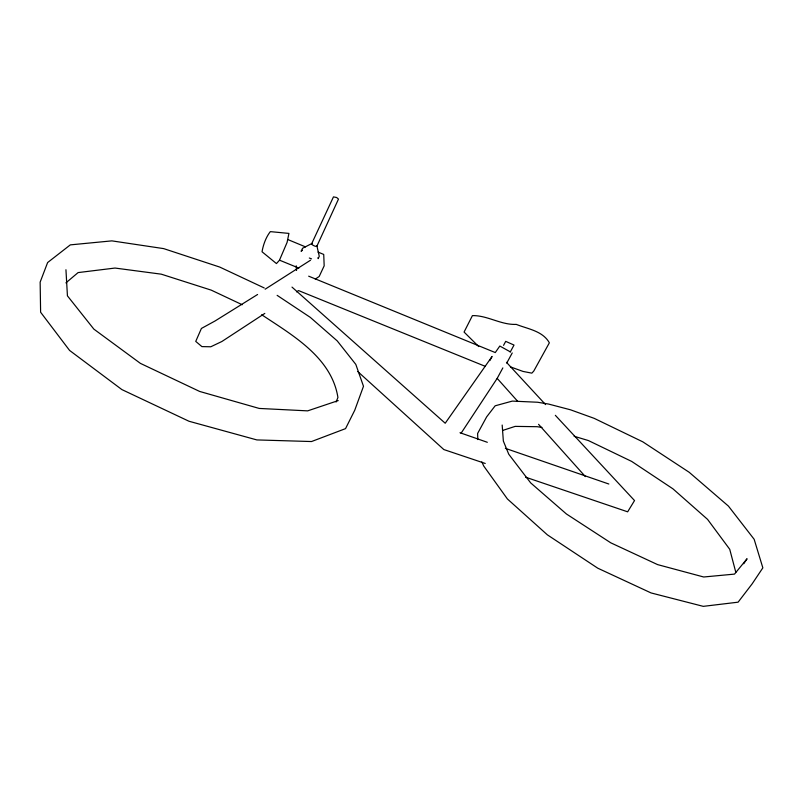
<?xml version="1.0" encoding="UTF-8"?>
<svg xmlns="http://www.w3.org/2000/svg" width="803" height="803" viewBox="0 0 803 803"><rect width="100%" height="100%" fill="white"/><g stroke="black" fill="none" stroke-linecap="round" stroke-linejoin="round"><path stroke-width="1.2" d="M336.076 402.022L337.922 397.495C331.719 358.208 294.008 336.126 263.625 316.021L261.537 314.836M311.644 243.771L333.466 196.886L336.668 197.518L338.475 199.104L316.944 246.059L319.263 256.277L318.169 258.626L317.958 257.713M279.745 259.56L287.093 242.386L288.929 233.412L270.33 231.625C265.984 237.136 263.233 244.764 262.039 251.771L276.453 263.575L279.253 260.473M489.85 360.607L492.078 356.452L445.213 423.241L292.001 287.103M503.561 345.35L505.719 341.355L514.01 345.069L510.236 352.045M461.052 433.279L497.177 378.384L502.849 367.915M506.753 363.056L512.234 352.939M743.749 563.746L747.061 558.737L734.504 574.105L703.699 576.996L657.597 564.609L610.782 542.828L566.406 513.97L530.703 482.924L508.751 454.227L503.351 441.058L502.176 425.048M65.906 282.877L78.102 272.588L115.01 268.051L161.293 274.174L211.259 290.144L242.235 304.738M315.298 279.123L319.203 276.453L324.171 265.843L323.729 254.441L318.038 252.082M296.568 291.88L298.525 290.576L485.353 366.369M264.809 313.411L221.899 341.486L210.798 346.776L201.904 346.605L195.741 341.395L201.412 328.447L215.003 321.009L257.592 294.49M265.151 289.2L310.52 260.212M311.755 243.57L302.58 248.268L301.105 251.279L302.45 250.275M338.224 400.587L307.649 410.865L259.228 408.436L199.666 391.452L140.425 363.388L93.851 329.11L67.432 295.845L65.946 269.738M502.568 430.478L515.145 426.383L537.217 426.704L541.975 427.457M574.105 436.26L588.388 440.556L631.67 461.414L672.934 488.826L707.553 519.36L729.736 549.292L735.819 572.338M485.233 463.451L443.838 449.56L357.716 371.498M525.574 477.183L627.655 511.822L634.531 500.56L555.345 415.322M505.348 448.345L608.835 484.018M459.999 432.727L487.321 442.292M510.437 366.881L523.064 371.438L531.847 373.144L533.784 371.046L549.362 342.811C542.677 330.886 527.912 329.029 516.279 324.392C500.992 325.085 487.361 315.278 472.415 315.619L464.074 332.061L478.708 346.565M309.306 258.014L311.534 258.867M308.663 276.172L495.27 352.567L499.817 346.033L510.226 351.814M279.715 260.252L298.836 268.092M288.428 239.796L305.511 246.882M264.227 287.946L219.711 267.058L163.682 248.619L111.878 240.87L70.313 244.875L47.618 262.551L40.15 282.134L40.612 312.226L69.57 350.419L121.895 389.596L188.996 421.254L256.87 439.924L311.524 441.54L345.541 428.631L354.745 410.253L363.488 386.273L355.809 364.391L337.22 340.884L310.339 317.406L277.135 295.353M506.472 362.324L545.548 404.592M538.562 424.315L585.377 476.611M497.177 378.384L517.845 401.5M481.82 461.926L483.777 466.091L507.406 498.964L547.365 534.838L597.753 568.183L651.062 592.935L703.277 606.355L738.098 602.18L752.15 583.851L762.85 567.851L754.158 539.295L728.421 506.091L689.175 472.274L642.801 441.831L594.19 418.353L570.501 409.801L548.579 404.06L537.578 402.243L512.304 401.099L495.16 405.806L486.658 416.857L477.624 433.449L477.805 439.572M296.197 265.803L296.538 270.491M316.874 245.778A2.901 0.883 25.2 0 1 315.328 246.24A2.901 0.883 25.2 0 1 312.066 244.503A2.901 0.883 25.2 0 1 312.487 243.45"/></g></svg>
